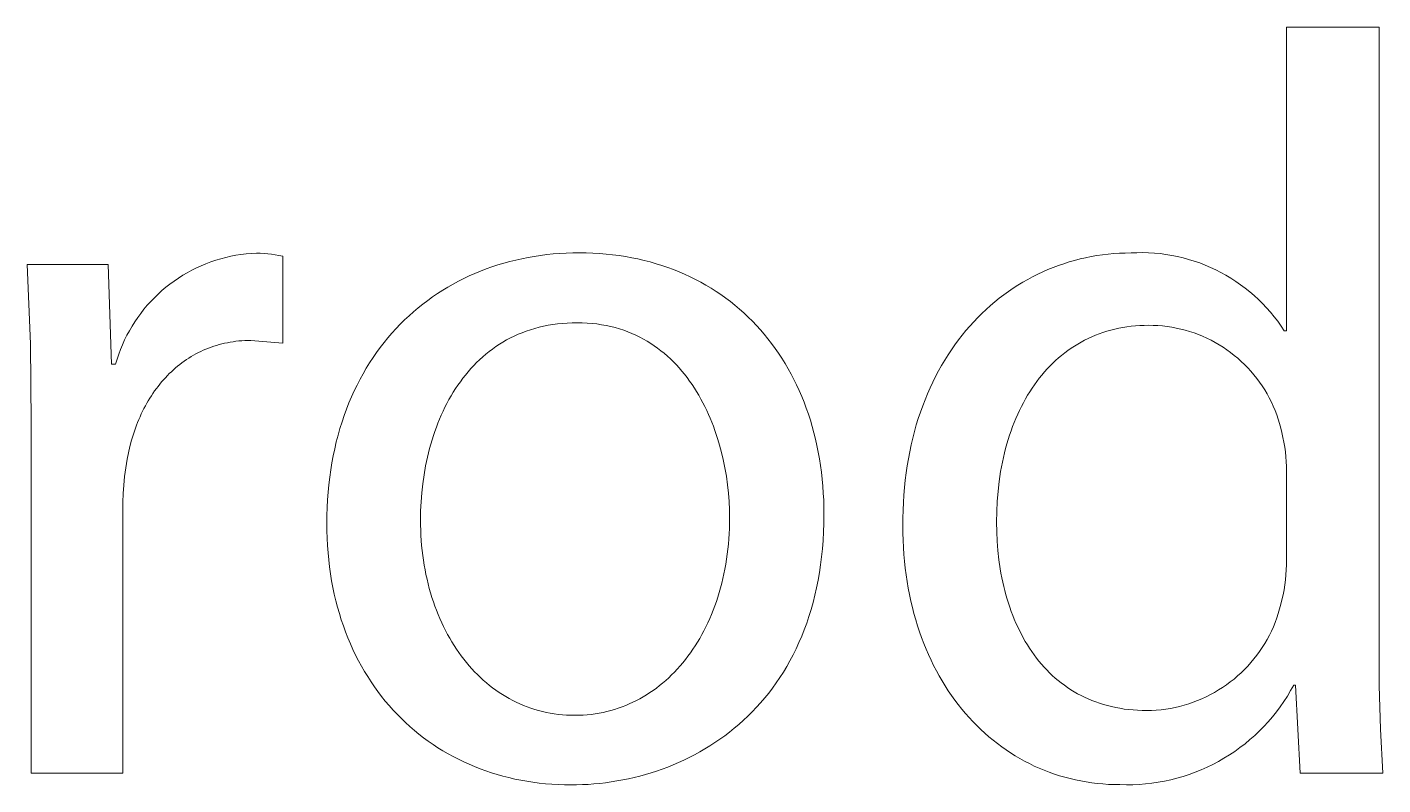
# Model space of a CAD drawing. Header units: millimetres. Extents: x 0 to 4468, y 0 to 3122.
# Drawn here: x 2845.9 to 2903.6, y 196.2 to 228.4 of the extents above; entities that cross this region are included whole.
import ezdxf

# ---------------------------------------------------------------- set-up
doc = ezdxf.new("R2010")
doc.units = ezdxf.units.MM
doc.header["$MEASUREMENT"] = 0
doc.layers.add('Domyślny', color=7, linetype='Continuous', true_color=0x000000)

msp = doc.modelspace()

# ---------------------------------------------------------------- linework, layer by layer
at = {"layer": 'Domyślny', "color": 18, "lineweight": 15, "true_color": 0x000000}
for p, q in [((2899.445, 215.488), (2899.445, 228.418)), ((2899.445, 228.418), (2903.388, 228.418)), ((2903.388, 228.418), (2903.388, 202.26)), ((2854.52, 218.666), (2854.736, 218.708)), ((2854.736, 218.708), (2854.954, 218.742)), ((2854.954, 218.742), (2855.173, 218.77)), ((2855.173, 218.77), (2855.393, 218.789)), ((2855.393, 218.789), (2855.614, 218.802)), ((2855.614, 218.802), (2855.775, 218.797)), ((2855.775, 218.797), (2855.935, 218.788)), ((2855.935, 218.788), (2856.095, 218.774)), ((2856.095, 218.774), (2856.255, 218.755)), ((2856.255, 218.755), (2856.414, 218.73)), ((2856.414, 218.73), (2856.572, 218.701)), ((2856.572, 218.701), (2856.73, 218.668)), ((2867.436, 218.659), (2867.703, 218.699)), ((2867.703, 218.699), (2867.972, 218.733)), ((2867.972, 218.733), (2868.244, 218.761)), ((2868.244, 218.761), (2868.518, 218.783)), ((2868.518, 218.783), (2868.793, 218.798)), ((2868.793, 218.798), (2869.071, 218.807)), ((2869.071, 218.807), (2869.35, 218.81)), ((2869.35, 218.81), (2869.64, 218.807)), ((2869.64, 218.807), (2869.927, 218.797)), ((2869.927, 218.797), (2870.211, 218.781)), ((2870.211, 218.781), (2870.492, 218.758)), ((2870.492, 218.758), (2870.77, 218.729)), ((2870.77, 218.729), (2871.044, 218.693)), ((2871.044, 218.693), (2871.316, 218.651)), ((2891.135, 218.649), (2891.374, 218.69)), ((2891.374, 218.69), (2891.614, 218.726)), ((2891.614, 218.726), (2891.856, 218.754)), ((2891.856, 218.754), (2892.1, 218.777)), ((2892.1, 218.777), (2892.345, 218.793)), ((2892.345, 218.793), (2892.591, 218.803)), ((2892.591, 218.803), (2892.839, 218.806)), ((2892.839, 218.806), (2893.086, 218.817)), ((2893.086, 218.817), (2893.333, 218.819)), ((2893.333, 218.819), (2893.581, 218.813)), ((2893.581, 218.813), (2893.828, 218.798)), ((2893.828, 218.798), (2894.074, 218.775)), ((2894.074, 218.775), (2894.319, 218.743)), ((2894.319, 218.743), (2894.563, 218.703)), ((2894.563, 218.703), (2894.806, 218.655)), ((2845.998, 214.934), (2845.853, 218.311)), ((2845.853, 218.311), (2849.305, 218.311)), ((2849.305, 218.311), (2849.439, 214.07)), ((2852.863, 218.071), (2853.06, 218.17)), ((2853.06, 218.17), (2853.261, 218.262)), ((2853.261, 218.262), (2853.464, 218.347)), ((2853.464, 218.347), (2853.671, 218.425)), ((2853.671, 218.425), (2853.88, 218.496)), ((2853.88, 218.496), (2854.091, 218.56)), ((2854.091, 218.56), (2854.305, 218.616)), ((2854.305, 218.616), (2854.52, 218.666)), ((2856.73, 218.668), (2856.73, 214.963)), ((2865.148, 218.032), (2865.391, 218.125)), ((2865.391, 218.125), (2865.637, 218.213)), ((2865.637, 218.213), (2865.886, 218.294)), ((2865.886, 218.294), (2866.138, 218.37)), ((2866.138, 218.37), (2866.392, 218.44)), ((2866.392, 218.44), (2866.649, 218.504)), ((2866.649, 218.504), (2866.909, 218.561)), ((2866.909, 218.561), (2867.171, 218.613)), ((2867.171, 218.613), (2867.436, 218.659)), ((2871.316, 218.651), (2871.584, 218.603)), ((2871.584, 218.603), (2871.848, 218.549)), ((2871.848, 218.549), (2872.109, 218.488)), ((2872.109, 218.488), (2872.367, 218.422)), ((2872.367, 218.422), (2872.621, 218.349)), ((2872.621, 218.349), (2872.872, 218.271)), ((2872.872, 218.271), (2873.119, 218.187)), ((2873.119, 218.187), (2873.362, 218.096)), ((2889.297, 218.097), (2889.519, 218.187)), ((2889.519, 218.187), (2889.743, 218.271)), ((2889.743, 218.271), (2889.97, 218.349)), ((2889.97, 218.349), (2890.199, 218.422)), ((2890.199, 218.422), (2890.43, 218.488)), ((2890.43, 218.488), (2890.663, 218.548)), ((2890.663, 218.548), (2890.898, 218.601)), ((2890.898, 218.601), (2891.135, 218.649)), ((2894.806, 218.655), (2895.047, 218.598)), ((2895.047, 218.598), (2895.285, 218.533)), ((2895.285, 218.533), (2895.522, 218.46)), ((2895.522, 218.46), (2895.755, 218.379)), ((2895.755, 218.379), (2895.986, 218.29)), ((2895.986, 218.29), (2896.214, 218.193)), ((2896.214, 218.193), (2896.438, 218.088)), ((2851.932, 217.48), (2852.11, 217.611)), ((2852.11, 217.611), (2852.292, 217.735)), ((2852.292, 217.735), (2852.479, 217.854)), ((2852.479, 217.854), (2852.669, 217.966)), ((2852.669, 217.966), (2852.863, 218.071)), ((2863.981, 217.48), (2864.208, 217.602)), ((2864.208, 217.602), (2864.438, 217.718)), ((2864.438, 217.718), (2864.672, 217.828)), ((2864.672, 217.828), (2864.908, 217.933)), ((2864.908, 217.933), (2865.148, 218.032)), ((2873.362, 218.096), (2873.602, 218)), ((2873.602, 218), (2873.837, 217.898)), ((2873.837, 217.898), (2874.07, 217.791)), ((2874.07, 217.791), (2874.298, 217.678)), ((2874.298, 217.678), (2874.522, 217.559)), ((2874.522, 217.559), (2874.742, 217.435)), ((2888.02, 217.433), (2888.226, 217.558)), ((2888.226, 217.558), (2888.435, 217.678)), ((2888.435, 217.678), (2888.646, 217.791)), ((2888.646, 217.791), (2888.861, 217.899)), ((2888.861, 217.899), (2889.078, 218.001)), ((2889.078, 218.001), (2889.297, 218.097)), ((2896.438, 218.088), (2896.658, 217.976)), ((2896.658, 217.976), (2896.875, 217.857)), ((2896.875, 217.857), (2897.087, 217.729)), ((2897.087, 217.729), (2897.295, 217.595)), ((2897.295, 217.595), (2897.498, 217.454)), ((2851.268, 216.899), (2851.427, 217.052)), ((2851.427, 217.052), (2851.59, 217.201)), ((2851.59, 217.201), (2851.759, 217.343)), ((2851.759, 217.343), (2851.932, 217.48)), ((2863.11, 216.937), (2863.323, 217.081)), ((2863.323, 217.081), (2863.539, 217.22)), ((2863.539, 217.22), (2863.758, 217.353)), ((2863.758, 217.353), (2863.981, 217.48)), ((2874.742, 217.435), (2874.959, 217.306)), ((2874.959, 217.306), (2875.171, 217.17)), ((2875.171, 217.17), (2875.379, 217.03)), ((2875.379, 217.03), (2875.583, 216.884)), ((2887.228, 216.876), (2887.421, 217.024)), ((2887.421, 217.024), (2887.618, 217.166)), ((2887.618, 217.166), (2887.817, 217.302)), ((2887.817, 217.302), (2888.02, 217.433)), ((2897.498, 217.454), (2897.696, 217.306)), ((2897.696, 217.306), (2897.889, 217.151)), ((2897.889, 217.151), (2898.076, 216.989)), ((2898.076, 216.989), (2898.258, 216.822)), ((2850.69, 216.233), (2850.826, 216.407)), ((2850.826, 216.407), (2850.968, 216.576)), ((2850.968, 216.576), (2851.115, 216.74)), ((2851.115, 216.74), (2851.268, 216.899)), ((2862.3, 216.306), (2862.497, 216.472)), ((2862.497, 216.472), (2862.697, 216.632)), ((2862.697, 216.632), (2862.902, 216.787)), ((2862.902, 216.787), (2863.11, 216.937)), ((2875.583, 216.884), (2875.783, 216.734)), ((2875.783, 216.734), (2875.978, 216.577)), ((2875.978, 216.577), (2876.17, 216.416)), ((2876.17, 216.416), (2876.356, 216.25)), ((2886.488, 216.231), (2886.668, 216.401)), ((2886.668, 216.401), (2886.851, 216.565)), ((2886.851, 216.565), (2887.038, 216.723)), ((2887.038, 216.723), (2887.228, 216.876)), ((2898.258, 216.822), (2898.434, 216.648)), ((2898.434, 216.648), (2898.604, 216.468)), ((2898.604, 216.468), (2898.768, 216.283)), ((2850.318, 215.685), (2850.435, 215.872)), ((2850.435, 215.872), (2850.559, 216.054)), ((2850.559, 216.054), (2850.69, 216.233)), ((2861.736, 215.775), (2861.92, 215.957)), ((2861.92, 215.957), (2862.108, 216.134)), ((2862.108, 216.134), (2862.3, 216.306)), ((2868.625, 215.807), (2868.421, 215.785)), ((2868.833, 215.822), (2868.625, 215.807)), ((2869.045, 215.831), (2868.833, 215.822)), ((2869.261, 215.835), (2869.045, 215.831)), ((2869.477, 215.831), (2869.261, 215.835)), ((2869.689, 215.821), (2869.477, 215.831)), ((2869.897, 215.805), (2869.689, 215.821)), ((2870.101, 215.782), (2869.897, 215.805)), ((2876.356, 216.25), (2876.539, 216.079)), ((2876.539, 216.079), (2876.717, 215.902)), ((2876.717, 215.902), (2876.89, 215.721)), ((2885.972, 215.691), (2886.14, 215.876)), ((2886.14, 215.876), (2886.312, 216.056)), ((2886.312, 216.056), (2886.488, 216.231)), ((2898.768, 216.283), (2898.925, 216.092)), ((2898.925, 216.092), (2899.075, 215.895)), ((2899.075, 215.895), (2899.219, 215.694)), ((2850.004, 215.102), (2850.102, 215.3)), ((2850.102, 215.3), (2850.206, 215.494)), ((2850.206, 215.494), (2850.318, 215.685)), ((2861.211, 215.197), (2861.381, 215.395)), ((2861.381, 215.395), (2861.556, 215.588)), ((2861.556, 215.588), (2861.736, 215.775)), ((2866.584, 215.266), (2866.421, 215.186)), ((2866.751, 215.342), (2866.584, 215.266)), ((2866.922, 215.412), (2866.751, 215.342)), ((2867.096, 215.477), (2866.922, 215.412)), ((2867.274, 215.538), (2867.096, 215.477)), ((2867.456, 215.593), (2867.274, 215.538)), ((2867.642, 215.642), (2867.456, 215.593)), ((2867.831, 215.687), (2867.642, 215.642)), ((2868.024, 215.725), (2867.831, 215.687)), ((2868.221, 215.758), (2868.024, 215.725)), ((2868.421, 215.785), (2868.221, 215.758)), ((2870.301, 215.752), (2870.101, 215.782)), ((2870.497, 215.717), (2870.301, 215.752)), ((2870.689, 215.675), (2870.497, 215.717)), ((2870.877, 215.628), (2870.689, 215.675)), ((2871.061, 215.575), (2870.877, 215.628)), ((2871.241, 215.516), (2871.061, 215.575)), ((2871.417, 215.452), (2871.241, 215.516)), ((2871.589, 215.382), (2871.417, 215.452)), ((2871.757, 215.307), (2871.589, 215.382)), ((2871.922, 215.227), (2871.757, 215.307)), ((2872.083, 215.142), (2871.922, 215.227)), ((2876.89, 215.721), (2877.059, 215.535)), ((2877.059, 215.535), (2877.224, 215.344)), ((2877.224, 215.344), (2877.383, 215.149)), ((2885.491, 215.103), (2885.647, 215.304)), ((2885.647, 215.304), (2885.808, 215.5)), ((2885.808, 215.5), (2885.972, 215.691)), ((2891.162, 215.236), (2891.009, 215.166)), ((2891.318, 215.302), (2891.162, 215.236)), ((2891.477, 215.363), (2891.318, 215.302)), ((2891.639, 215.42), (2891.477, 215.363)), ((2891.803, 215.472), (2891.639, 215.42)), ((2891.969, 215.52), (2891.803, 215.472)), ((2892.138, 215.563), (2891.969, 215.52)), ((2892.31, 215.6), (2892.138, 215.563)), ((2892.485, 215.633), (2892.31, 215.6)), ((2892.661, 215.661), (2892.485, 215.633)), ((2892.841, 215.685), (2892.661, 215.661)), ((2893.023, 215.703), (2892.841, 215.685)), ((2893.207, 215.716), (2893.023, 215.703)), ((2893.394, 215.723), (2893.207, 215.716)), ((2893.583, 215.726), (2893.394, 215.723)), ((2893.78, 215.723), (2893.583, 215.726)), ((2893.976, 215.714), (2893.78, 215.723)), ((2894.173, 215.698), (2893.976, 215.714)), ((2894.368, 215.675), (2894.173, 215.698)), ((2894.563, 215.646), (2894.368, 215.675)), ((2894.756, 215.61), (2894.563, 215.646)), ((2894.949, 215.567), (2894.756, 215.61)), ((2895.139, 215.518), (2894.949, 215.567)), ((2895.328, 215.462), (2895.139, 215.518)), ((2895.515, 215.4), (2895.328, 215.462)), ((2895.7, 215.332), (2895.515, 215.4)), ((2895.882, 215.257), (2895.7, 215.332)), ((2896.062, 215.177), (2895.882, 215.257)), ((2899.219, 215.694), (2899.356, 215.488)), ((2899.356, 215.488), (2899.445, 215.488)), ((2846.031, 211.555), (2845.998, 214.934)), ((2849.751, 214.491), (2849.828, 214.697)), ((2849.828, 214.697), (2849.912, 214.901)), ((2849.912, 214.901), (2850.004, 215.102)), ((2853.352, 214.663), (2853.245, 214.614)), ((2853.46, 214.71), (2853.352, 214.663)), ((2853.57, 214.754), (2853.46, 214.71)), ((2853.681, 214.795), (2853.57, 214.754)), ((2853.794, 214.834), (2853.681, 214.795)), ((2853.908, 214.87), (2853.794, 214.834)), ((2854.023, 214.903), (2853.908, 214.87)), ((2854.14, 214.934), (2854.023, 214.903)), ((2854.257, 214.961), (2854.14, 214.934)), ((2854.377, 214.986), (2854.257, 214.961)), ((2854.497, 215.009), (2854.377, 214.986)), ((2854.619, 215.028), (2854.497, 215.009)), ((2854.742, 215.044), (2854.619, 215.028)), ((2854.866, 215.058), (2854.742, 215.044)), ((2854.992, 215.068), (2854.866, 215.058)), ((2855.119, 215.076), (2854.992, 215.068)), ((2855.246, 215.08), (2855.119, 215.076)), ((2855.376, 215.082), (2855.246, 215.08)), ((2856.73, 214.963), (2855.376, 215.082)), ((2860.727, 214.571), (2860.884, 214.785)), ((2860.884, 214.785), (2861.045, 214.994)), ((2861.045, 214.994), (2861.211, 215.197)), ((2865.658, 214.715), (2865.516, 214.608)), ((2865.803, 214.818), (2865.658, 214.715)), ((2865.952, 214.917), (2865.803, 214.818)), ((2866.105, 215.011), (2865.952, 214.917)), ((2866.261, 215.101), (2866.105, 215.011)), ((2866.421, 215.186), (2866.261, 215.101)), ((2872.239, 215.052), (2872.083, 215.142)), ((2872.393, 214.957), (2872.239, 215.052)), ((2872.542, 214.858), (2872.393, 214.957)), ((2872.687, 214.754), (2872.542, 214.858)), ((2872.829, 214.646), (2872.687, 214.754)), ((2872.968, 214.534), (2872.829, 214.646)), ((2877.383, 215.149), (2877.538, 214.949)), ((2877.538, 214.949), (2877.689, 214.744)), ((2877.689, 214.744), (2877.834, 214.534)), ((2885.048, 214.468), (2885.191, 214.685)), ((2885.191, 214.685), (2885.339, 214.896)), ((2885.339, 214.896), (2885.491, 215.103)), ((2890.144, 214.652), (2890.01, 214.552)), ((2890.282, 214.748), (2890.144, 214.652)), ((2890.422, 214.84), (2890.282, 214.748)), ((2890.564, 214.928), (2890.422, 214.84)), ((2890.71, 215.012), (2890.564, 214.928)), ((2890.858, 215.091), (2890.71, 215.012)), ((2891.009, 215.166), (2890.858, 215.091)), ((2896.238, 215.09), (2896.062, 215.177)), ((2896.412, 214.997), (2896.238, 215.09)), ((2896.582, 214.898), (2896.412, 214.997)), ((2896.749, 214.794), (2896.582, 214.898)), ((2896.913, 214.684), (2896.749, 214.794)), ((2897.072, 214.568), (2896.913, 214.684)), ((2849.439, 214.07), (2849.617, 214.07)), ((2849.617, 214.07), (2849.68, 214.281)), ((2849.68, 214.281), (2849.751, 214.491)), ((2852.442, 214.13), (2852.349, 214.059)), ((2852.537, 214.199), (2852.442, 214.13)), ((2852.634, 214.266), (2852.537, 214.199)), ((2852.732, 214.33), (2852.634, 214.266)), ((2852.832, 214.392), (2852.732, 214.33)), ((2852.933, 214.451), (2852.832, 214.392)), ((2853.036, 214.508), (2852.933, 214.451)), ((2853.14, 214.562), (2853.036, 214.508)), ((2853.245, 214.614), (2853.14, 214.562)), ((2860.288, 213.9), (2860.429, 214.129)), ((2860.429, 214.129), (2860.576, 214.353)), ((2860.576, 214.353), (2860.727, 214.571)), ((2864.984, 214.139), (2864.86, 214.012)), ((2865.112, 214.262), (2864.984, 214.139)), ((2865.243, 214.381), (2865.112, 214.262)), ((2865.378, 214.497), (2865.243, 214.381)), ((2865.516, 214.608), (2865.378, 214.497)), ((2873.102, 214.417), (2872.968, 214.534)), ((2873.233, 214.297), (2873.102, 214.417)), ((2873.36, 214.173), (2873.233, 214.297)), ((2873.484, 214.045), (2873.36, 214.173)), ((2877.834, 214.534), (2877.975, 214.32)), ((2877.975, 214.32), (2878.11, 214.102)), ((2878.11, 214.102), (2878.241, 213.879)), ((2884.774, 214.02), (2884.909, 214.247)), ((2884.909, 214.247), (2885.048, 214.468)), ((2889.501, 214.11), (2889.381, 213.99)), ((2889.624, 214.226), (2889.501, 214.11)), ((2889.75, 214.339), (2889.624, 214.226)), ((2889.879, 214.447), (2889.75, 214.339)), ((2890.01, 214.552), (2889.879, 214.447)), ((2897.227, 214.447), (2897.072, 214.568)), ((2897.379, 214.321), (2897.227, 214.447)), ((2897.525, 214.19), (2897.379, 214.321)), ((2897.668, 214.054), (2897.525, 214.19)), ((2851.739, 213.496), (2851.658, 213.407)), ((2851.821, 213.583), (2851.739, 213.496)), ((2851.905, 213.668), (2851.821, 213.583)), ((2851.991, 213.751), (2851.905, 213.668)), ((2852.078, 213.831), (2851.991, 213.751)), ((2852.167, 213.909), (2852.078, 213.831)), ((2852.257, 213.985), (2852.167, 213.909)), ((2852.349, 214.059), (2852.257, 213.985)), ((2860.02, 213.427), (2860.151, 213.666)), ((2860.151, 213.666), (2860.288, 213.9)), ((2864.508, 213.61), (2864.398, 213.47)), ((2864.622, 213.748), (2864.508, 213.61)), ((2864.739, 213.882), (2864.622, 213.748)), ((2864.86, 214.012), (2864.739, 213.882)), ((2873.604, 213.913), (2873.484, 214.045)), ((2873.721, 213.778), (2873.604, 213.913)), ((2873.834, 213.64), (2873.721, 213.778)), ((2873.943, 213.498), (2873.834, 213.64)), ((2874.049, 213.354), (2873.943, 213.498)), ((2878.241, 213.879), (2878.367, 213.652)), ((2878.367, 213.652), (2878.487, 213.42)), ((2884.398, 213.311), (2884.519, 213.552)), ((2884.519, 213.552), (2884.644, 213.789)), ((2884.644, 213.789), (2884.774, 214.02)), ((2889.037, 213.607), (2888.929, 213.473)), ((2889.149, 213.739), (2889.037, 213.607)), ((2889.263, 213.866), (2889.149, 213.739)), ((2889.381, 213.99), (2889.263, 213.866)), ((2897.805, 213.913), (2897.668, 214.054)), ((2897.938, 213.767), (2897.805, 213.913)), ((2898.065, 213.617), (2897.938, 213.767)), ((2898.188, 213.463), (2898.065, 213.617)), ((2851.281, 212.931), (2851.21, 212.83)), ((2851.353, 213.03), (2851.281, 212.931)), ((2851.426, 213.128), (2851.353, 213.03)), ((2851.502, 213.223), (2851.426, 213.128)), ((2851.579, 213.316), (2851.502, 213.223)), ((2851.658, 213.407), (2851.579, 213.316)), ((2859.659, 212.679), (2859.774, 212.933)), ((2859.774, 212.933), (2859.894, 213.182)), ((2859.894, 213.182), (2860.02, 213.427)), ((2864.087, 213.029), (2863.99, 212.876)), ((2864.187, 213.179), (2864.087, 213.029)), ((2864.291, 213.326), (2864.187, 213.179)), ((2864.398, 213.47), (2864.291, 213.326)), ((2874.152, 213.206), (2874.049, 213.354)), ((2874.251, 213.056), (2874.152, 213.206)), ((2874.347, 212.903), (2874.251, 213.056)), ((2878.487, 213.42), (2878.603, 213.185)), ((2878.603, 213.185), (2878.713, 212.945)), ((2878.713, 212.945), (2878.818, 212.701)), ((2884.172, 212.814), (2884.283, 213.065)), ((2884.283, 213.065), (2884.398, 213.311)), ((2888.621, 213.047), (2888.524, 212.898)), ((2888.721, 213.192), (2888.621, 213.047)), ((2888.823, 213.334), (2888.721, 213.192)), ((2888.929, 213.473), (2888.823, 213.334)), ((2898.305, 213.305), (2898.188, 213.463)), ((2898.417, 213.143), (2898.305, 213.305)), ((2898.523, 212.977), (2898.417, 213.143)), ((2898.623, 212.807), (2898.523, 212.977)), ((2850.947, 212.406), (2850.885, 212.295)), ((2851.01, 212.515), (2850.947, 212.406)), ((2851.075, 212.622), (2851.01, 212.515)), ((2851.142, 212.727), (2851.075, 212.622)), ((2851.21, 212.83), (2851.142, 212.727)), ((2859.445, 212.157), (2859.549, 212.42)), ((2859.549, 212.42), (2859.659, 212.679)), ((2863.72, 212.4), (2863.637, 212.237)), ((2863.807, 212.561), (2863.72, 212.4)), ((2863.897, 212.72), (2863.807, 212.561)), ((2863.99, 212.876), (2863.897, 212.72)), ((2874.439, 212.747), (2874.347, 212.903)), ((2874.528, 212.589), (2874.439, 212.747)), ((2874.614, 212.429), (2874.528, 212.589)), ((2874.696, 212.267), (2874.614, 212.429)), ((2878.818, 212.701), (2878.918, 212.453)), ((2878.918, 212.453), (2879.013, 212.201)), ((2883.966, 212.298), (2884.067, 212.558)), ((2884.067, 212.558), (2884.172, 212.814)), ((2888.253, 212.432), (2888.168, 212.27)), ((2888.34, 212.59), (2888.253, 212.432)), ((2888.431, 212.746), (2888.34, 212.59)), ((2888.524, 212.898), (2888.431, 212.746)), ((2898.717, 212.635), (2898.623, 212.807)), ((2898.806, 212.459), (2898.717, 212.635)), ((2898.889, 212.28), (2898.806, 212.459)), ((2850.658, 211.835), (2850.606, 211.716)), ((2850.712, 211.953), (2850.658, 211.835)), ((2850.768, 212.069), (2850.712, 211.953)), ((2850.826, 212.183), (2850.768, 212.069)), ((2850.885, 212.295), (2850.826, 212.183)), ((2859.254, 211.614), (2859.346, 211.888)), ((2859.346, 211.888), (2859.445, 212.157)), ((2863.48, 211.903), (2863.407, 211.732)), ((2863.557, 212.071), (2863.48, 211.903)), ((2863.637, 212.237), (2863.557, 212.071)), ((2874.775, 212.102), (2874.696, 212.267)), ((2874.851, 211.936), (2874.775, 212.102)), ((2874.924, 211.767), (2874.851, 211.936)), ((2874.993, 211.598), (2874.924, 211.767)), ((2879.013, 212.201), (2879.102, 211.944)), ((2879.102, 211.944), (2879.186, 211.685)), ((2883.696, 211.489), (2883.781, 211.763)), ((2883.781, 211.763), (2883.871, 212.033)), ((2883.871, 212.033), (2883.966, 212.298)), ((2887.934, 211.766), (2887.862, 211.592)), ((2888.009, 211.937), (2887.934, 211.766)), ((2888.087, 212.105), (2888.009, 211.937)), ((2888.168, 212.27), (2888.087, 212.105)), ((2898.965, 212.099), (2898.889, 212.28)), ((2899.035, 211.915), (2898.965, 212.099)), ((2899.099, 211.728), (2899.035, 211.915)), ((2846.031, 196.661), (2846.031, 211.555)), ((2850.417, 211.222), (2850.375, 211.095)), ((2850.462, 211.348), (2850.417, 211.222)), ((2850.508, 211.472), (2850.462, 211.348)), ((2850.556, 211.595), (2850.508, 211.472)), ((2850.606, 211.716), (2850.556, 211.595)), ((2859.086, 211.053), (2859.167, 211.336)), ((2859.167, 211.336), (2859.254, 211.614)), ((2863.206, 211.209), (2863.146, 211.031)), ((2863.27, 211.385), (2863.206, 211.209)), ((2863.337, 211.56), (2863.27, 211.385)), ((2863.407, 211.732), (2863.337, 211.56)), ((2875.059, 211.426), (2874.993, 211.598)), ((2875.122, 211.254), (2875.059, 211.426)), ((2875.182, 211.08), (2875.122, 211.254)), ((2879.186, 211.685), (2879.265, 211.421)), ((2879.265, 211.421), (2879.338, 211.153)), ((2883.543, 210.926), (2883.617, 211.21)), ((2883.617, 211.21), (2883.696, 211.489)), ((2887.728, 211.235), (2887.665, 211.052)), ((2887.793, 211.415), (2887.728, 211.235)), ((2887.862, 211.592), (2887.793, 211.415)), ((2899.156, 211.54), (2899.099, 211.728)), ((2899.207, 211.35), (2899.156, 211.54)), ((2899.252, 211.158), (2899.207, 211.35)), ((2850.296, 210.835), (2850.225, 210.57)), ((2850.375, 211.095), (2850.296, 210.835)), ((2858.943, 210.473), (2859.011, 210.765)), ((2859.011, 210.765), (2859.086, 211.053)), ((2863.035, 210.669), (2862.984, 210.486)), ((2863.089, 210.851), (2863.035, 210.669)), ((2863.146, 211.031), (2863.089, 210.851)), ((2875.238, 210.904), (2875.182, 211.08)), ((2875.292, 210.728), (2875.238, 210.904)), ((2875.39, 210.373), (2875.292, 210.728)), ((2879.338, 211.153), (2879.405, 210.882)), ((2879.405, 210.882), (2879.467, 210.607)), ((2879.467, 210.607), (2879.523, 210.328)), ((2883.413, 210.346), (2883.475, 210.638)), ((2883.475, 210.638), (2883.543, 210.926)), ((2887.55, 210.679), (2887.498, 210.488)), ((2887.606, 210.867), (2887.55, 210.679)), ((2887.665, 211.052), (2887.606, 210.867)), ((2899.3, 210.955), (2899.252, 211.158)), ((2899.341, 210.751), (2899.3, 210.955)), ((2899.376, 210.545), (2899.341, 210.751)), ((2850.163, 210.299), (2850.108, 210.023)), ((2850.225, 210.57), (2850.163, 210.299)), ((2858.824, 209.873), (2858.88, 210.175)), ((2858.88, 210.175), (2858.943, 210.473)), ((2862.892, 210.117), (2862.812, 209.742)), ((2862.936, 210.302), (2862.892, 210.117)), ((2862.984, 210.486), (2862.936, 210.302)), ((2875.475, 210.016), (2875.39, 210.373)), ((2879.523, 210.328), (2879.573, 210.046)), ((2879.573, 210.046), (2879.618, 209.76)), ((2883.306, 209.748), (2883.356, 210.049)), ((2883.356, 210.049), (2883.413, 210.346)), ((2887.402, 210.099), (2887.36, 209.901)), ((2887.448, 210.295), (2887.402, 210.099)), ((2887.498, 210.488), (2887.448, 210.295)), ((2899.404, 210.339), (2899.376, 210.545)), ((2899.424, 210.131), (2899.404, 210.339)), ((2899.438, 209.923), (2899.424, 210.131)), ((2850.048, 209.66), (2850, 209.294)), ((2850.108, 210.023), (2850.048, 209.66)), ((2858.73, 209.256), (2858.774, 209.567)), ((2858.774, 209.567), (2858.824, 209.873)), ((2862.812, 209.742), (2862.746, 209.364)), ((2875.549, 209.657), (2875.475, 210.016)), ((2875.611, 209.298), (2875.549, 209.657)), ((2879.618, 209.76), (2879.657, 209.471)), ((2879.657, 209.471), (2879.69, 209.178)), ((2883.261, 209.442), (2883.306, 209.748)), ((2887.284, 209.497), (2887.251, 209.292)), ((2887.32, 209.7), (2887.284, 209.497)), ((2887.36, 209.901), (2887.32, 209.7)), ((2899.445, 209.715), (2899.438, 209.923)), ((2899.445, 209.506), (2899.445, 209.715)), ((2899.445, 205.742), (2899.445, 209.506)), ((2849.964, 208.928), (2849.941, 208.561)), ((2850, 209.294), (2849.964, 208.928)), ((2858.662, 208.62), (2858.693, 208.94)), ((2858.693, 208.94), (2858.73, 209.256)), ((2862.691, 208.982), (2862.649, 208.599)), ((2862.746, 209.364), (2862.691, 208.982)), ((2875.661, 208.94), (2875.611, 209.298)), ((2875.699, 208.583), (2875.661, 208.94)), ((2879.69, 209.178), (2879.717, 208.882)), ((2879.717, 208.882), (2879.738, 208.583)), ((2883.19, 208.818), (2883.222, 209.133)), ((2883.222, 209.133), (2883.261, 209.442)), ((2887.222, 209.084), (2887.173, 208.663)), ((2887.251, 209.292), (2887.222, 209.084)), ((2849.941, 208.561), (2849.93, 208.193)), ((2858.621, 207.966), (2858.638, 208.295)), ((2858.638, 208.295), (2858.662, 208.62)), ((2862.649, 208.599), (2862.619, 208.214)), ((2875.727, 208.228), (2875.699, 208.583)), ((2879.738, 208.583), (2879.754, 208.28)), ((2883.144, 208.178), (2883.164, 208.5)), ((2883.164, 208.5), (2883.19, 208.818)), ((2887.173, 208.663), (2887.138, 208.233)), ((2849.93, 208.193), (2849.93, 196.661)), ((2858.611, 207.632), (2858.621, 207.966)), ((2862.601, 207.828), (2862.595, 207.443)), ((2862.619, 208.214), (2862.601, 207.828)), ((2875.743, 207.878), (2875.727, 208.228)), ((2875.748, 207.532), (2875.743, 207.878)), ((2879.754, 208.28), (2879.763, 207.975)), ((2879.763, 207.975), (2879.766, 207.666)), ((2883.123, 207.52), (2883.13, 207.851)), ((2883.13, 207.851), (2883.144, 208.178)), ((2887.117, 207.794), (2887.11, 207.349)), ((2887.138, 208.233), (2887.117, 207.794)), ((2858.607, 207.294), (2858.611, 207.632)), ((2858.611, 206.976), (2858.607, 207.294)), ((2862.595, 207.443), (2862.597, 207.222)), ((2862.597, 207.222), (2862.603, 207.002)), ((2875.74, 207.078), (2875.746, 207.304)), ((2875.746, 207.304), (2875.748, 207.532)), ((2879.762, 207.294), (2879.75, 206.929)), ((2879.766, 207.666), (2879.762, 207.294)), ((2883.123, 207.185), (2883.123, 207.52)), ((2883.126, 206.878), (2883.123, 207.185)), ((2887.11, 207.349), (2887.117, 206.941)), ((2858.621, 206.661), (2858.611, 206.976)), ((2858.637, 206.35), (2858.621, 206.661)), ((2862.603, 207.002), (2862.613, 206.785)), ((2862.613, 206.785), (2862.627, 206.569)), ((2862.627, 206.569), (2862.644, 206.356)), ((2875.698, 206.414), (2875.716, 206.633)), ((2875.716, 206.633), (2875.73, 206.855)), ((2875.73, 206.855), (2875.74, 207.078)), ((2879.73, 206.57), (2879.702, 206.217)), ((2879.75, 206.929), (2879.73, 206.57)), ((2883.134, 206.574), (2883.126, 206.878)), ((2883.149, 206.273), (2883.134, 206.574)), ((2887.117, 206.941), (2887.135, 206.538)), ((2858.66, 206.043), (2858.637, 206.35)), ((2858.689, 205.74), (2858.66, 206.043)), ((2862.644, 206.356), (2862.666, 206.144)), ((2862.666, 206.144), (2862.691, 205.934)), ((2875.649, 205.982), (2875.675, 206.197)), ((2875.675, 206.197), (2875.698, 206.414)), ((2879.702, 206.217), (2879.667, 205.872)), ((2883.169, 205.975), (2883.149, 206.273)), ((2887.135, 206.538), (2887.166, 206.14)), ((2887.166, 206.14), (2887.21, 205.748)), ((2858.724, 205.441), (2858.689, 205.74)), ((2858.766, 205.146), (2858.724, 205.441)), ((2862.691, 205.934), (2862.72, 205.727)), ((2862.72, 205.727), (2862.752, 205.521)), ((2862.752, 205.521), (2862.788, 205.318)), ((2875.549, 205.352), (2875.586, 205.559)), ((2875.586, 205.559), (2875.62, 205.769)), ((2875.62, 205.769), (2875.649, 205.982)), ((2879.624, 205.532), (2879.574, 205.2)), ((2879.667, 205.872), (2879.624, 205.532)), ((2883.195, 205.681), (2883.169, 205.975)), ((2883.226, 205.39), (2883.195, 205.681)), ((2887.21, 205.748), (2887.266, 205.363)), ((2899.441, 205.314), (2899.447, 205.528)), ((2899.447, 205.528), (2899.445, 205.742)), ((2858.813, 204.855), (2858.766, 205.146)), ((2858.867, 204.568), (2858.813, 204.855)), ((2862.788, 205.318), (2862.828, 205.117)), ((2862.828, 205.117), (2862.872, 204.918)), ((2862.872, 204.918), (2862.919, 204.722)), ((2875.414, 204.744), (2875.463, 204.944)), ((2875.463, 204.944), (2875.508, 205.146)), ((2875.508, 205.146), (2875.549, 205.352)), ((2879.517, 204.873), (2879.453, 204.553)), ((2879.574, 205.2), (2879.517, 204.873)), ((2883.263, 205.103), (2883.226, 205.39)), ((2883.305, 204.82), (2883.263, 205.103)), ((2887.266, 205.363), (2887.299, 205.173)), ((2887.299, 205.173), (2887.335, 204.984)), ((2887.335, 204.984), (2887.374, 204.798)), ((2899.38, 204.675), (2899.407, 204.887)), ((2899.407, 204.887), (2899.428, 205.1)), ((2899.428, 205.1), (2899.441, 205.314)), ((2858.927, 204.284), (2858.867, 204.568)), ((2858.992, 204.005), (2858.927, 204.284)), ((2862.919, 204.722), (2862.969, 204.528)), ((2862.969, 204.528), (2863.023, 204.336)), ((2863.023, 204.336), (2863.081, 204.147)), ((2875.248, 204.159), (2875.307, 204.351)), ((2875.307, 204.351), (2875.363, 204.546)), ((2875.363, 204.546), (2875.414, 204.744)), ((2879.453, 204.553), (2879.382, 204.24)), ((2883.353, 204.54), (2883.305, 204.82)), ((2883.406, 204.263), (2883.353, 204.54)), ((2883.464, 203.99), (2883.406, 204.263)), ((2887.374, 204.798), (2887.416, 204.613)), ((2887.416, 204.613), (2887.461, 204.431)), ((2887.461, 204.431), (2887.509, 204.25)), ((2899.302, 204.254), (2899.344, 204.464)), ((2899.344, 204.464), (2899.38, 204.675)), ((2859.063, 203.731), (2858.992, 204.005)), ((2859.141, 203.46), (2859.063, 203.731)), ((2863.081, 204.147), (2863.142, 203.96)), ((2863.142, 203.96), (2863.206, 203.777)), ((2863.206, 203.777), (2863.273, 203.595)), ((2875.051, 203.6), (2875.12, 203.784)), ((2875.12, 203.784), (2875.186, 203.97)), ((2875.186, 203.97), (2875.248, 204.159)), ((2879.304, 203.933), (2879.219, 203.632)), ((2879.382, 204.24), (2879.304, 203.933)), ((2883.528, 203.721), (2883.464, 203.99)), ((2883.596, 203.456), (2883.528, 203.721)), ((2887.509, 204.25), (2887.561, 204.072)), ((2887.561, 204.072), (2887.616, 203.896)), ((2887.616, 203.896), (2887.673, 203.722)), ((2887.673, 203.722), (2887.734, 203.55)), ((2899.158, 203.655), (2899.208, 203.85)), ((2899.208, 203.85), (2899.252, 204.046)), ((2899.252, 204.046), (2899.302, 204.254)), ((2859.223, 203.194), (2859.141, 203.46)), ((2859.312, 202.931), (2859.223, 203.194)), ((2863.273, 203.595), (2863.344, 203.417)), ((2863.344, 203.417), (2863.418, 203.241)), ((2863.418, 203.241), (2863.496, 203.068)), ((2874.824, 203.067), (2874.903, 203.242)), ((2874.903, 203.242), (2874.978, 203.42)), ((2874.978, 203.42), (2875.051, 203.6)), ((2879.128, 203.337), (2879.031, 203.049)), ((2879.219, 203.632), (2879.128, 203.337)), ((2883.67, 203.195), (2883.596, 203.456)), ((2883.748, 202.937), (2883.67, 203.195)), ((2887.734, 203.55), (2887.798, 203.381)), ((2887.798, 203.381), (2887.865, 203.215)), ((2887.865, 203.215), (2887.935, 203.05)), ((2898.967, 203.083), (2899.037, 203.272)), ((2899.037, 203.272), (2899.101, 203.462)), ((2899.101, 203.462), (2899.158, 203.655)), ((2859.406, 202.674), (2859.312, 202.931)), ((2859.505, 202.42), (2859.406, 202.674)), ((2863.496, 203.068), (2863.576, 202.899)), ((2863.576, 202.899), (2863.66, 202.732)), ((2863.66, 202.732), (2863.747, 202.568)), ((2863.747, 202.568), (2863.836, 202.407)), ((2874.476, 202.4), (2874.568, 202.562)), ((2874.568, 202.562), (2874.656, 202.727)), ((2874.656, 202.727), (2874.741, 202.896)), ((2874.741, 202.896), (2874.824, 203.067)), ((2878.927, 202.767), (2878.817, 202.492)), ((2879.031, 203.049), (2878.927, 202.767)), ((2883.832, 202.684), (2883.748, 202.937)), ((2883.92, 202.435), (2883.832, 202.684)), ((2887.935, 203.05), (2888.009, 202.889)), ((2888.009, 202.889), (2888.085, 202.73)), ((2888.085, 202.73), (2888.165, 202.574)), ((2888.165, 202.574), (2888.247, 202.421)), ((2898.625, 202.357), (2898.72, 202.534)), ((2898.72, 202.534), (2898.809, 202.714)), ((2898.809, 202.714), (2898.891, 202.897)), ((2898.891, 202.897), (2898.967, 203.083)), ((2859.61, 202.171), (2859.505, 202.42)), ((2859.72, 201.926), (2859.61, 202.171)), ((2863.836, 202.407), (2863.929, 202.249)), ((2863.929, 202.249), (2864.025, 202.095)), ((2864.025, 202.095), (2864.124, 201.943)), ((2874.184, 201.934), (2874.285, 202.086)), ((2874.285, 202.086), (2874.382, 202.241)), ((2874.382, 202.241), (2874.476, 202.4)), ((2878.58, 201.959), (2878.452, 201.702)), ((2878.701, 202.222), (2878.58, 201.959)), ((2878.817, 202.492), (2878.701, 202.222)), ((2884.013, 202.189), (2883.92, 202.435)), ((2884.111, 201.948), (2884.013, 202.189)), ((2884.214, 201.711), (2884.111, 201.948)), ((2888.247, 202.421), (2888.333, 202.27)), ((2888.333, 202.27), (2888.422, 202.123)), ((2888.422, 202.123), (2888.514, 201.978)), ((2888.514, 201.978), (2888.61, 201.837)), ((2898.305, 201.846), (2898.417, 202.012)), ((2898.417, 202.012), (2898.524, 202.183)), ((2898.524, 202.183), (2898.625, 202.357)), ((2903.388, 202.26), (2903.399, 200.394)), ((2859.835, 201.686), (2859.72, 201.926)), ((2859.956, 201.451), (2859.835, 201.686)), ((2860.082, 201.219), (2859.956, 201.451)), ((2864.124, 201.943), (2864.226, 201.795)), ((2864.226, 201.795), (2864.331, 201.651)), ((2864.331, 201.651), (2864.438, 201.51)), ((2864.438, 201.51), (2864.549, 201.372)), ((2864.549, 201.372), (2864.662, 201.238)), ((2873.755, 201.36), (2873.866, 201.498)), ((2873.866, 201.498), (2873.975, 201.64)), ((2873.975, 201.64), (2874.081, 201.785)), ((2874.081, 201.785), (2874.184, 201.934)), ((2878.319, 201.451), (2878.181, 201.206)), ((2878.452, 201.702), (2878.319, 201.451)), ((2884.321, 201.478), (2884.214, 201.711)), ((2884.433, 201.249), (2884.321, 201.478)), ((2888.61, 201.837), (2888.708, 201.698)), ((2888.708, 201.698), (2888.809, 201.563)), ((2888.809, 201.563), (2888.914, 201.432)), ((2888.914, 201.432), (2889.022, 201.303)), ((2897.8, 201.221), (2897.934, 201.37)), ((2897.934, 201.37), (2898.063, 201.525)), ((2898.063, 201.525), (2898.187, 201.683)), ((2898.187, 201.683), (2898.305, 201.846)), ((2860.212, 200.993), (2860.082, 201.219)), ((2860.348, 200.771), (2860.212, 200.993)), ((2864.662, 201.238), (2864.778, 201.107)), ((2864.778, 201.107), (2864.896, 200.98)), ((2864.896, 200.98), (2865.018, 200.857)), ((2865.018, 200.857), (2865.142, 200.737)), ((2873.157, 200.725), (2873.282, 200.845)), ((2873.282, 200.845), (2873.404, 200.968)), ((2873.404, 200.968), (2873.523, 201.095)), ((2873.523, 201.095), (2873.64, 201.226)), ((2873.64, 201.226), (2873.755, 201.36)), ((2878.037, 200.968), (2877.888, 200.735)), ((2878.181, 201.206), (2878.037, 200.968)), ((2884.549, 201.025), (2884.433, 201.249)), ((2884.669, 200.805), (2884.549, 201.025)), ((2884.794, 200.589), (2884.669, 200.805)), ((2889.022, 201.303), (2889.133, 201.178)), ((2889.133, 201.178), (2889.247, 201.056)), ((2889.247, 201.056), (2889.364, 200.938)), ((2889.364, 200.938), (2889.484, 200.824)), ((2889.484, 200.824), (2889.607, 200.713)), ((2897.216, 200.67), (2897.369, 200.8)), ((2897.369, 200.8), (2897.518, 200.935)), ((2897.518, 200.935), (2897.661, 201.076)), ((2897.661, 201.076), (2897.8, 201.221)), ((2860.488, 200.554), (2860.348, 200.771)), ((2860.633, 200.341), (2860.488, 200.554)), ((2860.783, 200.134), (2860.633, 200.341)), ((2865.142, 200.737), (2865.268, 200.621)), ((2865.268, 200.621), (2865.397, 200.509)), ((2865.397, 200.509), (2865.529, 200.401)), ((2865.529, 200.401), (2865.663, 200.297)), ((2865.663, 200.297), (2865.8, 200.197)), ((2872.497, 200.187), (2872.634, 200.287)), ((2872.634, 200.287), (2872.768, 200.391)), ((2872.768, 200.391), (2872.9, 200.498)), ((2872.9, 200.498), (2873.03, 200.61)), ((2873.03, 200.61), (2873.157, 200.725)), ((2877.576, 200.288), (2877.412, 200.074)), ((2877.734, 200.509), (2877.576, 200.288)), ((2877.888, 200.735), (2877.734, 200.509)), ((2884.923, 200.378), (2884.794, 200.589)), ((2885.057, 200.171), (2884.923, 200.378)), ((2889.607, 200.713), (2889.734, 200.606)), ((2889.734, 200.606), (2889.864, 200.503)), ((2889.864, 200.503), (2889.996, 200.403)), ((2889.996, 200.403), (2890.132, 200.308)), ((2890.132, 200.308), (2890.271, 200.217)), ((2890.271, 200.217), (2890.413, 200.129)), ((2896.562, 200.203), (2896.731, 200.312)), ((2896.731, 200.312), (2896.897, 200.425)), ((2896.897, 200.425), (2897.058, 200.545)), ((2897.058, 200.545), (2897.216, 200.67)), ((2899.758, 200.415), (2899.626, 200.177)), ((2899.832, 200.415), (2899.758, 200.415)), ((2900.026, 196.666), (2899.832, 200.415)), ((2903.399, 200.394), (2903.453, 198.529)), ((2860.938, 199.931), (2860.783, 200.134)), ((2861.097, 199.733), (2860.938, 199.931)), ((2861.261, 199.539), (2861.097, 199.733)), ((2865.8, 200.197), (2865.939, 200.101)), ((2865.939, 200.101), (2866.08, 200.009)), ((2866.08, 200.009), (2866.224, 199.922)), ((2866.224, 199.922), (2866.37, 199.838)), ((2866.37, 199.838), (2866.518, 199.759)), ((2866.518, 199.759), (2866.669, 199.685)), ((2866.669, 199.685), (2866.822, 199.614)), ((2871.48, 199.609), (2871.632, 199.678)), ((2871.632, 199.678), (2871.781, 199.752)), ((2871.781, 199.752), (2871.929, 199.831)), ((2871.929, 199.831), (2872.074, 199.914)), ((2872.074, 199.914), (2872.217, 200.001)), ((2872.217, 200.001), (2872.359, 200.092)), ((2872.359, 200.092), (2872.497, 200.187)), ((2877.071, 199.663), (2876.894, 199.467)), ((2877.244, 199.866), (2877.071, 199.663)), ((2877.412, 200.074), (2877.244, 199.866)), ((2885.194, 199.969), (2885.057, 200.171)), ((2885.336, 199.772), (2885.194, 199.969)), ((2885.481, 199.579), (2885.336, 199.772)), ((2890.413, 200.129), (2890.559, 200.046)), ((2890.559, 200.046), (2890.707, 199.967)), ((2890.707, 199.967), (2890.859, 199.892)), ((2890.859, 199.892), (2891.013, 199.822)), ((2891.013, 199.822), (2891.171, 199.756)), ((2891.171, 199.756), (2891.332, 199.694)), ((2891.332, 199.694), (2891.496, 199.637)), ((2895.287, 199.615), (2895.477, 199.681)), ((2895.477, 199.681), (2895.665, 199.752)), ((2895.665, 199.752), (2895.85, 199.83)), ((2895.85, 199.83), (2896.033, 199.914)), ((2896.033, 199.914), (2896.212, 200.005)), ((2896.212, 200.005), (2896.389, 200.101)), ((2896.389, 200.101), (2896.562, 200.203)), ((2899.338, 199.714), (2899.182, 199.491)), ((2899.486, 199.943), (2899.338, 199.714)), ((2899.626, 200.177), (2899.486, 199.943)), ((2861.429, 199.351), (2861.261, 199.539)), ((2861.602, 199.168), (2861.429, 199.351)), ((2861.779, 198.99), (2861.602, 199.168)), ((2866.822, 199.614), (2866.977, 199.549)), ((2866.977, 199.549), (2867.134, 199.487)), ((2867.134, 199.487), (2867.293, 199.431)), ((2867.293, 199.431), (2867.454, 199.378)), ((2867.454, 199.378), (2867.617, 199.331)), ((2867.617, 199.331), (2867.783, 199.288)), ((2867.783, 199.288), (2867.95, 199.251)), ((2867.95, 199.251), (2868.119, 199.218)), ((2868.119, 199.218), (2868.29, 199.19)), ((2868.29, 199.19), (2868.463, 199.167)), ((2868.463, 199.167), (2868.637, 199.148)), ((2868.637, 199.148), (2868.814, 199.136)), ((2868.814, 199.136), (2868.992, 199.128)), ((2868.992, 199.128), (2869.172, 199.125)), ((2869.172, 199.125), (2869.347, 199.128)), ((2869.347, 199.128), (2869.521, 199.135)), ((2869.521, 199.135), (2869.693, 199.148)), ((2869.693, 199.148), (2869.864, 199.166)), ((2869.864, 199.166), (2870.033, 199.189)), ((2870.033, 199.189), (2870.2, 199.216)), ((2870.2, 199.216), (2870.366, 199.249)), ((2870.366, 199.249), (2870.531, 199.286)), ((2870.531, 199.286), (2870.694, 199.328)), ((2870.694, 199.328), (2870.855, 199.375)), ((2870.855, 199.375), (2871.014, 199.427)), ((2871.014, 199.427), (2871.171, 199.483)), ((2871.171, 199.483), (2871.327, 199.543)), ((2871.327, 199.543), (2871.48, 199.609)), ((2876.527, 199.092), (2876.338, 198.913)), ((2876.713, 199.276), (2876.527, 199.092)), ((2876.894, 199.467), (2876.713, 199.276)), ((2885.631, 199.391), (2885.481, 199.579)), ((2885.784, 199.208), (2885.631, 199.391)), ((2885.941, 199.03), (2885.784, 199.208)), ((2891.496, 199.637), (2891.664, 199.585)), ((2891.664, 199.585), (2891.834, 199.537)), ((2891.834, 199.537), (2892.007, 199.494)), ((2892.007, 199.494), (2892.184, 199.456)), ((2892.184, 199.456), (2892.364, 199.423)), ((2892.364, 199.423), (2892.547, 199.394)), ((2892.547, 199.394), (2892.733, 199.371)), ((2892.733, 199.371), (2892.922, 199.353)), ((2892.922, 199.353), (2893.114, 199.34)), ((2893.114, 199.34), (2893.31, 199.332)), ((2893.31, 199.332), (2893.508, 199.329)), ((2893.508, 199.329), (2893.709, 199.334)), ((2893.709, 199.334), (2893.91, 199.345)), ((2893.91, 199.345), (2894.11, 199.364)), ((2894.11, 199.364), (2894.309, 199.389)), ((2894.309, 199.389), (2894.508, 199.421)), ((2894.508, 199.421), (2894.705, 199.459)), ((2894.705, 199.459), (2894.901, 199.505)), ((2894.901, 199.505), (2895.095, 199.557)), ((2895.095, 199.557), (2895.287, 199.615)), ((2899.019, 199.273), (2898.849, 199.06)), ((2899.182, 199.491), (2899.019, 199.273)), ((2861.96, 198.816), (2861.779, 198.99)), ((2862.145, 198.648), (2861.96, 198.816)), ((2862.334, 198.485), (2862.145, 198.648)), ((2862.528, 198.327), (2862.334, 198.485)), ((2875.948, 198.573), (2875.748, 198.412)), ((2876.145, 198.74), (2875.948, 198.573)), ((2876.338, 198.913), (2876.145, 198.74)), ((2886.102, 198.856), (2885.941, 199.03)), ((2886.267, 198.688), (2886.102, 198.856)), ((2886.436, 198.524), (2886.267, 198.688)), ((2886.607, 198.365), (2886.436, 198.524)), ((2898.487, 198.653), (2898.296, 198.459)), ((2898.671, 198.853), (2898.487, 198.653)), ((2898.849, 199.06), (2898.671, 198.853)), ((2903.453, 198.529), (2903.552, 196.666)), ((2862.725, 198.174), (2862.528, 198.327)), ((2862.926, 198.027), (2862.725, 198.174)), ((2863.131, 197.885), (2862.926, 198.027)), ((2875.126, 197.963), (2874.913, 197.825)), ((2875.337, 198.107), (2875.126, 197.963)), ((2875.544, 198.257), (2875.337, 198.107)), ((2875.748, 198.412), (2875.544, 198.257)), ((2886.783, 198.212), (2886.607, 198.365)), ((2886.962, 198.064), (2886.783, 198.212)), ((2887.144, 197.92), (2886.962, 198.064)), ((2887.33, 197.782), (2887.144, 197.92)), ((2897.684, 197.917), (2897.468, 197.751)), ((2897.894, 198.091), (2897.684, 197.917)), ((2898.098, 198.272), (2897.894, 198.091)), ((2898.296, 198.459), (2898.098, 198.272)), ((2863.339, 197.748), (2863.131, 197.885)), ((2863.552, 197.617), (2863.339, 197.748)), ((2863.767, 197.49), (2863.552, 197.617)), ((2863.987, 197.37), (2863.767, 197.49)), ((2864.209, 197.255), (2863.987, 197.37)), ((2874.256, 197.445), (2874.032, 197.329)), ((2874.478, 197.566), (2874.256, 197.445)), ((2874.697, 197.693), (2874.478, 197.566)), ((2874.913, 197.825), (2874.697, 197.693)), ((2887.518, 197.65), (2887.33, 197.782)), ((2887.71, 197.523), (2887.518, 197.65)), ((2887.905, 197.401), (2887.71, 197.523)), ((2888.104, 197.284), (2887.905, 197.401)), ((2897.021, 197.441), (2896.789, 197.298)), ((2897.247, 197.592), (2897.021, 197.441)), ((2897.468, 197.751), (2897.247, 197.592)), ((2864.435, 197.145), (2864.209, 197.255)), ((2864.665, 197.041), (2864.435, 197.145)), ((2864.897, 196.943), (2864.665, 197.041)), ((2865.133, 196.85), (2864.897, 196.943)), ((2865.372, 196.763), (2865.133, 196.85)), ((2865.613, 196.682), (2865.372, 196.763)), ((2872.88, 196.836), (2872.644, 196.753)), ((2873.114, 196.923), (2872.88, 196.836)), ((2873.347, 197.016), (2873.114, 196.923)), ((2873.577, 197.115), (2873.347, 197.016)), ((2873.806, 197.219), (2873.577, 197.115)), ((2874.032, 197.329), (2873.806, 197.219)), ((2888.305, 197.173), (2888.104, 197.284)), ((2888.509, 197.068), (2888.305, 197.173)), ((2888.716, 196.968), (2888.509, 197.068)), ((2888.925, 196.874), (2888.716, 196.968)), ((2889.138, 196.785), (2888.925, 196.874)), ((2889.353, 196.703), (2889.138, 196.785)), ((2895.818, 196.805), (2895.566, 196.703)), ((2896.067, 196.916), (2895.818, 196.805)), ((2896.312, 197.035), (2896.067, 196.916)), ((2896.553, 197.162), (2896.312, 197.035)), ((2896.789, 197.298), (2896.553, 197.162)), ((2849.93, 196.661), (2846.031, 196.661)), ((2865.858, 196.606), (2865.613, 196.682)), ((2866.105, 196.536), (2865.858, 196.606)), ((2866.355, 196.472), (2866.105, 196.536)), ((2866.608, 196.414), (2866.355, 196.472)), ((2866.864, 196.362), (2866.608, 196.414)), ((2867.122, 196.316), (2866.864, 196.362)), ((2867.382, 196.276), (2867.122, 196.316)), ((2867.645, 196.242), (2867.382, 196.276)), ((2867.91, 196.214), (2867.645, 196.242)), ((2868.178, 196.192), (2867.91, 196.214)), ((2868.448, 196.177), (2868.178, 196.192)), ((2869.729, 196.187), (2869.484, 196.174)), ((2869.975, 196.205), (2869.729, 196.187)), ((2870.22, 196.229), (2869.975, 196.205)), ((2870.466, 196.257), (2870.22, 196.229)), ((2870.711, 196.291), (2870.466, 196.257)), ((2870.956, 196.33), (2870.711, 196.291)), ((2871.2, 196.374), (2870.956, 196.33)), ((2871.443, 196.424), (2871.2, 196.374)), ((2871.685, 196.479), (2871.443, 196.424)), ((2871.927, 196.54), (2871.685, 196.479)), ((2872.167, 196.605), (2871.927, 196.54)), ((2872.406, 196.677), (2872.167, 196.605)), ((2872.644, 196.753), (2872.406, 196.677)), ((2889.571, 196.626), (2889.353, 196.703)), ((2889.791, 196.555), (2889.571, 196.626)), ((2890.014, 196.49), (2889.791, 196.555)), ((2890.239, 196.43), (2890.014, 196.49)), ((2890.466, 196.377), (2890.239, 196.43)), ((2890.696, 196.33), (2890.466, 196.377)), ((2890.928, 196.289), (2890.696, 196.33)), ((2891.162, 196.254), (2890.928, 196.289)), ((2891.398, 196.226), (2891.162, 196.254)), ((2891.636, 196.203), (2891.398, 196.226)), ((2891.877, 196.187), (2891.636, 196.203)), ((2892.119, 196.178), (2891.877, 196.187)), ((2892.363, 196.175), (2892.119, 196.178)), ((2893.18, 196.183), (2892.907, 196.171)), ((2893.451, 196.204), (2893.18, 196.183)), ((2893.722, 196.235), (2893.451, 196.204)), ((2893.991, 196.275), (2893.722, 196.235)), ((2894.259, 196.323), (2893.991, 196.275)), ((2894.525, 196.381), (2894.259, 196.323)), ((2894.789, 196.448), (2894.525, 196.381)), ((2895.051, 196.524), (2894.789, 196.448)), ((2895.31, 196.609), (2895.051, 196.524)), ((2895.566, 196.703), (2895.31, 196.609)), ((2903.552, 196.666), (2900.026, 196.666)), ((2868.719, 196.167), (2868.448, 196.177)), ((2868.993, 196.164), (2868.719, 196.167)), ((2869.238, 196.167), (2868.993, 196.164)), ((2869.484, 196.174), (2869.238, 196.167)), ((2892.635, 196.168), (2892.363, 196.175)), ((2892.907, 196.171), (2892.635, 196.168))]:
    msp.add_line(p, q, dxfattribs=at)

doc.saveas('drawing.dxf')
